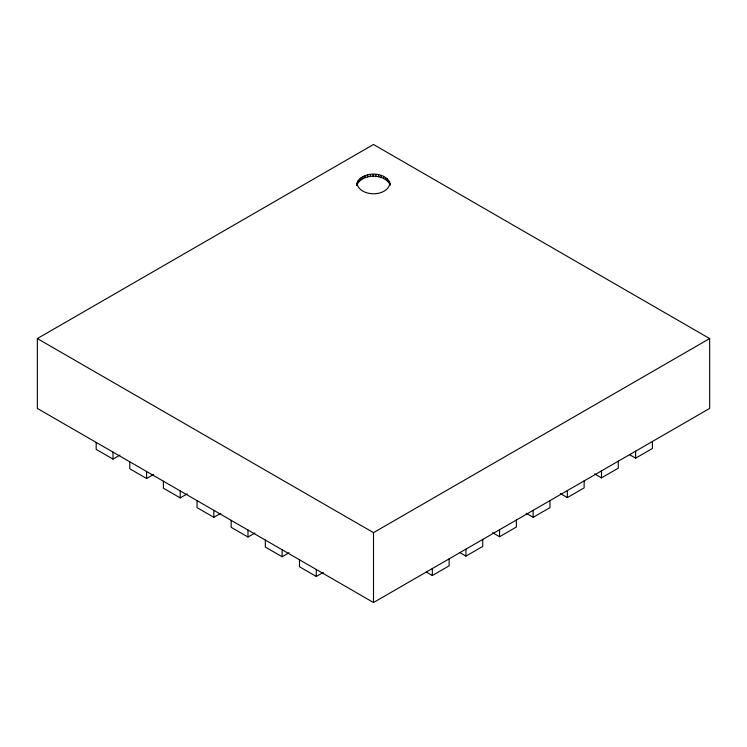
<?xml version="1.0" encoding="UTF-8"?>
<svg xmlns="http://www.w3.org/2000/svg" width="747" height="747" viewBox="0 0 747 747"><rect width="100%" height="100%" fill="white"/><g stroke="black" fill="none" stroke-linecap="round" stroke-linejoin="round"><path stroke-width="1.12" d="M389.981 183.323C387.329 197.152 360.306 197.208 356.982 183.725C360.932 170.512 388.459 170.764 389.981 185.293L389.57 181.717M357.281 182.119L356.982 185.695L356.982 183.725M357.281 184.089C363.602 173.565 382.837 173.603 389.57 183.697M37.35 338.568L373.5 144.488L709.65 338.568L709.65 408.432L373.5 602.512L37.35 408.432L37.35 338.568L373.5 532.639L709.65 338.568M96.176 442.401L96.176 449.386L112.984 459.088L119.931 455.082M129.791 461.805L129.791 468.789L146.599 478.491L153.546 474.485M163.406 481.208L163.406 488.202L180.214 497.904L187.161 493.888M197.021 500.621L197.021 507.605L213.829 517.307L220.776 513.301M231.178 520.342L231.178 527.326L247.985 537.028L254.923 533.022M265.325 540.053L265.325 547.037L282.133 556.748L289.08 552.733M299.482 559.774L299.482 566.758L316.289 576.46L323.236 572.454M426.378 572.099L432.326 575.535L449.134 565.824L449.134 558.84M459.993 552.687L465.941 556.123L482.749 546.421L482.749 539.437M492.609 532.704L499.556 536.719L516.364 527.018L516.364 520.024M526.224 513.301L533.171 517.307L549.979 507.605L549.979 500.621M560.381 493.58L567.328 497.595L584.135 487.884L584.135 480.9M594.528 473.869L601.475 477.875L618.283 468.173L618.283 461.179M629.674 454.718L635.632 458.154L652.439 448.452L652.439 441.468M635.632 451.169L635.632 458.154M601.475 470.89L601.475 477.875M567.328 490.602L567.328 497.595M533.171 510.322L533.171 517.307M499.556 529.735L499.556 536.719M465.941 549.138L465.941 556.123M432.326 568.542L432.326 575.535M388.692 180.186L388.692 182.156M387.376 178.757L387.376 180.727M385.667 177.478L385.667 179.448M383.603 176.385L383.603 178.356M381.25 175.508L381.25 177.478M378.673 174.873L378.673 176.843M375.946 174.499L375.946 176.469M373.5 532.639L373.5 602.512M373.145 174.396L373.145 176.367M370.363 174.565L370.363 176.535M367.664 175.003L367.664 176.974M365.143 175.704L365.143 177.674M362.855 176.637L362.855 178.608M360.876 177.777L360.876 179.756M359.251 179.103L359.251 181.073M358.046 180.559L358.046 182.529M316.289 569.475L316.289 576.46M282.133 549.755L282.133 556.748M247.985 530.043L247.985 537.028M213.829 510.322L213.829 517.307M180.214 490.919L180.214 497.904M146.599 471.506L146.599 478.491M112.984 452.103L112.984 459.088"/></g></svg>
